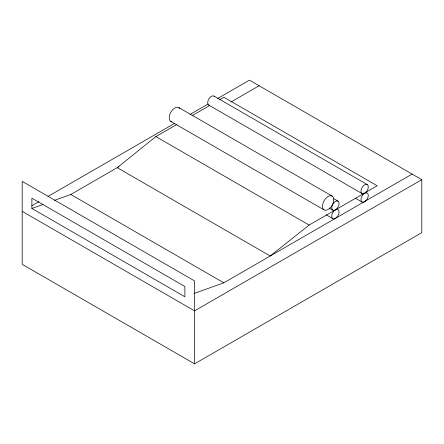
<?xml version="1.0" encoding="UTF-8"?>
<svg xmlns="http://www.w3.org/2000/svg" width="444" height="444" viewBox="0 0 444 444"><rect width="100%" height="100%" fill="white"/><g stroke="black" fill="none" stroke-linecap="round" stroke-linejoin="round"><path stroke-width="0.67" d="M176.751 124.514L155.855 136.58L117.216 167.671L270.213 256.005L309.113 225.064L377.178 185.764L223.92 97.28L219.741 99.695M31.79 205.805L38.989 201.654M47.98 196.459L174.486 123.426M190.071 114.424L208.058 104.04M217.654 98.501L249.428 80.159L421.8 179.676L421.8 232.656L194.572 363.841L22.2 264.324L22.2 181.391L194.572 280.908L194.572 363.841M192.28 115.551L209.59 105.555M54.579 200.299L70.785 194.478L119.009 166.639M230.974 101.998L259.113 85.748M193.961 293.523L223.787 282.811L412.115 174.081M421.8 179.676L194.572 310.861L22.2 211.344M31.885 208.452L184.887 296.786L184.887 286.502L31.885 198.168L31.885 208.452L42.907 204.49M213.975 96.082L367.227 184.565A5.195 3.003 -60 0 1 365.584 192.613A5.195 3.003 -60 0 1 361.083 190.015A5.195 3.003 -60 0 1 367.227 184.565M208.774 105.084L362.032 193.562M355.444 198.252L362.032 202.053M179.015 107.698L332.273 196.181A7.998 4.618 -60 0 1 329.348 208.663A7.998 4.618 -60 0 1 322.716 204.173A7.998 4.618 -60 0 1 332.273 196.181M333.216 198.374L338.006 201.138A5.195 3.003 -60 0 1 336.358 209.185A5.195 3.003 -60 0 1 331.857 206.588A5.195 3.003 -60 0 1 338.006 201.138M329.22 208.064L332.811 210.14M170.696 121.345L323.954 209.829M326.223 214.824L332.811 218.626M155.855 136.58L309.113 225.064M70.785 194.478L223.787 282.811M171.828 121.784A7.998 4.618 -60 0 1 171.023 111.927A7.998 4.618 -60 0 1 179.864 108.602M209.535 105.317A5.195 3.003 -60 0 1 208.774 99.079A5.195 3.003 -60 0 1 214.557 96.62M336.358 217.677A5.195 3.003 -60 0 0 338.006 209.624A5.195 3.003 -60 0 0 331.857 215.074A5.195 3.003 -60 0 0 336.358 217.677M365.584 201.099A5.195 3.003 -60 0 0 367.227 193.051A5.195 3.003 -60 0 0 361.083 198.501A5.195 3.003 -60 0 0 365.584 201.099"/></g></svg>
